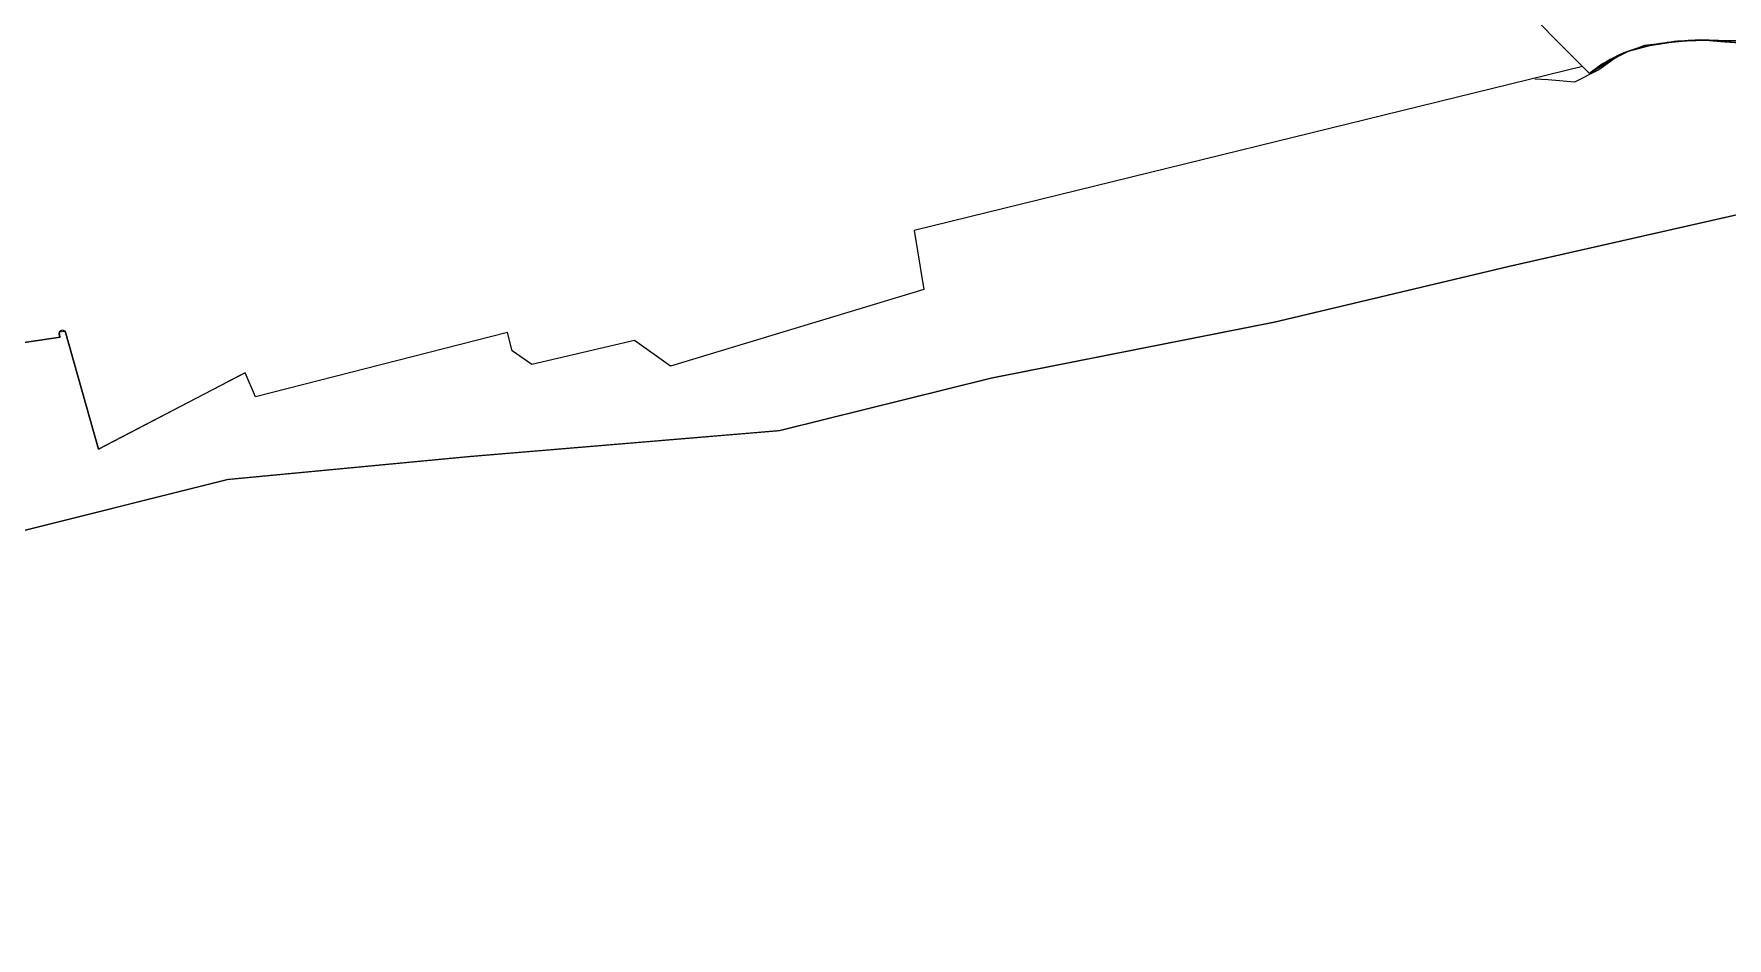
# Model space of a CAD drawing. Extents: x 201512 to 203323, y 4836571 to 4838029.
# Drawn here: x 202280.8 to 202609.8, y 4836580 to 4836755.7 of the extents above; entities that cross this region are included whole.
import ezdxf

# ---------------------------------------------------------------- set-up
doc = ezdxf.new("R2010")
doc.units = 0
doc.header["$LTSCALE"] = 1.5
doc.header["$MEASUREMENT"] = 0
for name, color, linetype in [('CD-MALHA-LOTES', 40, 'CONTINUOUS'), ('HD-CURSO-PERENE', 170, 'CONTINUOUS'), ('LM-LIM-SETOR-FISCAL', 7, 'CONTINUOUS'), ('RU-QUADRAS', 6, 'CONTINUOUS')]:
    doc.layers.add(name, color=color, linetype=linetype)
doc.linetypes.add('Limite', pattern='A,20,-3,[130,ltypeshp.shx,S=6.35,R=0,X=0,Y=0],-3,20', length=46)

msp = doc.modelspace()

# ---------------------------------------------------------------- linework, layer by layer
at = {"layer": 'CD-MALHA-LOTES', "linetype": 'Continuous'}
for p, q in [((202556.87, 4836774.39), (202581.67, 4836749.35)), ((202586.62, 4836750.31), (202590.57, 4836752.34)), ((202590.57, 4836752.34), (202594.73, 4836753.45)), ((202594.73, 4836753.45), (202600.1, 4836754.26)), ((202600.1, 4836754.26), (202605.57, 4836754.46)), ((202605.57, 4836754.46), (202609.32, 4836754.16)), ((202609.32, 4836754.16), (202612.25, 4836753.96)), ((202581.67, 4836749.35), (202451.82, 4836717.48)), ((202581.67, 4836749.35), (202583.02, 4836748)), ((202583.02, 4836748), (202586.62, 4836750.31)), ((202451.82, 4836717.48), (202453.68, 4836706.03)), ((202453.68, 4836706.03), (202404.46, 4836691.11)), ((202272.31, 4836694.74), (202285.84, 4836696.79)), ((202285.75, 4836697.82), (202286.81, 4836697.97)), ((202285.84, 4836696.79), (202285.75, 4836697.82)), ((202286.81, 4836697.97), (202293.34, 4836675.04)), ((202372.76, 4836697.71), (202323.8, 4836685.18)), ((202373.66, 4836694.13), (202372.76, 4836697.71)), ((202397.43, 4836696.12), (202377.54, 4836691.44)), ((202404.46, 4836691.11), (202397.43, 4836696.12)), ((202377.54, 4836691.44), (202373.66, 4836694.13)), ((202321.83, 4836689.82), (202318.36, 4836688.12)), ((202323.8, 4836685.18), (202321.83, 4836689.82)), ((202293.34, 4836675.04), (202318.36, 4836688.12))]:
    msp.add_line(p, q, dxfattribs=at)
at = {"layer": 'HD-CURSO-PERENE'}
msp.add_lwpolyline([(202614.907716, 4836754.351873), (202609.910065, 4836754.371358), (202604.461791, 4836754.53816), (202599.017536, 4836754.004657), (202593.723202, 4836753.472071), (202588.886097, 4836751.641668), (202584.804913, 4836748.715368), (202580.070913, 4836746.335337), (202574.971018, 4836746.754385), (202572.421501, 4836746.888876)], dxfattribs=at)
at = {"layer": 'LM-LIM-SETOR-FISCAL', "linetype": 'Limite', "ltscale": 0.1}
msp.add_lwpolyline([(202616.79512, 4836721.720646, 0.25, 0.25, 0), (202567.373375, 4836710.520196, 0.25, 0.25, 0), (202521.848819, 4836699.70248, 0.25, 0.25, 0), (202466.780812, 4836688.819406, 0.25, 0.25, 0), (202425.609312, 4836678.609329, 0.25, 0.25, 0), (202365.217299, 4836673.559665, 0.25, 0.25, 0), (202318.392505, 4836669.113027, 0.25, 0.25, 0), (202240.908746, 4836649.708892, 0.25, 0.25, 0), (202199.796385, 4836633.443966, 0.25, 0.25, 0), (202163.960361, 4836618.913708, 0.25, 0.25, 0), (202081.557274, 4836596.528153, 0.25, 0.25, 0), (202040.460436, 4836591.976053, 0.25, 0.25, 0), (202006.204334, 4836587.91941, 0.25, 0.25, 0), (201973.300447, 4836584.764242, 0.25, 0.25, 0), (201941.404197, 4836580.12433, 0.25, 0.25, 0)], format="xyseb", dxfattribs=at)
at = {"layer": 'RU-QUADRAS', "color": 6, "linetype": 'Continuous'}
for points in [[(201852.02, 4836689.77), (202122.98, 4836746.02), (202122.47, 4836747.89, 0.0024895355), (202510.79, 4836826.96), (202514.23, 4836824.32), (202525.61, 4836829.67), (202527.16, 4836828.32), (202635.81, 4836851.48)], [(202612.25, 4836753.96), (202605.57, 4836754.46, 0.0566417602), (202594.73, 4836753.45, 0.131224456), (202583.02, 4836748), (202581.67, 4836749.35), (202451.82, 4836717.48), (202453.68, 4836706.03), (202404.46, 4836691.11), (202397.43, 4836696.12), (202377.54, 4836691.44), (202373.66, 4836694.13), (202372.76, 4836697.71), (202323.8, 4836685.18), (202321.83, 4836689.82), (202293.34, 4836675.04), (202286.81, 4836697.97, 0.9479588355), (202285.84, 4836696.79), (202272.31, 4836694.74)]]:
    msp.add_lwpolyline(points, format="xyb", dxfattribs=at)

doc.saveas('drawing.dxf')
